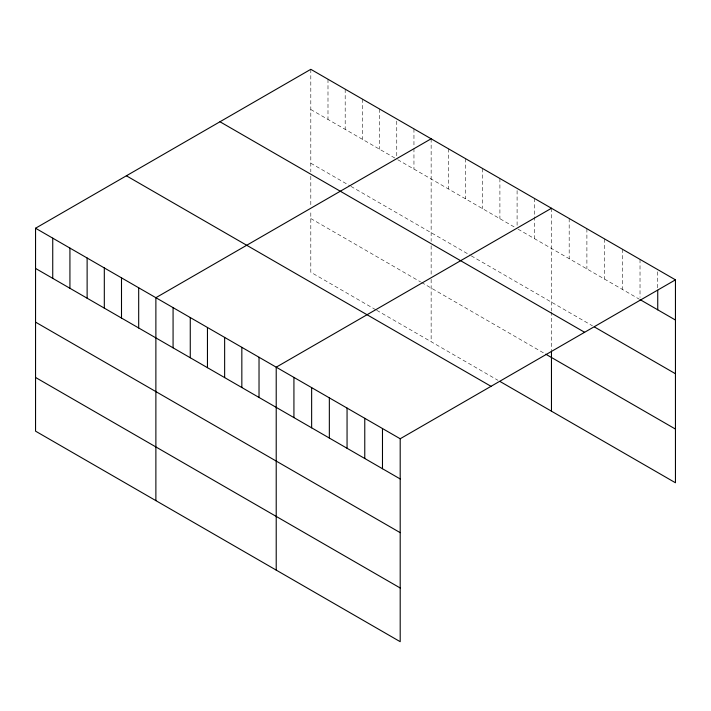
<?xml version="1.0" encoding="UTF-8"?>
<svg xmlns="http://www.w3.org/2000/svg" width="711" height="711" viewBox="0 0 711 711"><rect width="100%" height="100%" fill="white"/><g stroke="black" fill="none" stroke-linecap="round" stroke-linejoin="round"><path stroke-width="0.53" stroke-dasharray="3.56 2.67" d="M310.805 109.512L394.845 158.038M397.716 159.691L515.182 227.511M518.043 229.164L639.091 299.047M310.805 163.219L349.963 185.82M350.914 186.371L470.291 255.293M471.251 255.844L592.485 325.842M310.805 218.544L420.636 281.947M421.587 282.498L544.786 353.625M375.746 309.738L310.805 272.242L310.805 210.945M376.706 310.289L497.993 380.314M657.737 271.789L657.737 288.088M640.024 259.391L640.024 297.42M622.321 249.161L622.321 289.359M604.608 238.94L604.608 279.139M586.895 228.711L586.895 268.909M569.182 218.49L569.182 258.688M551.469 208.261L551.469 310.84M551.469 311.925L551.469 349.892M534.281 198.333L534.281 215.717M534.281 216.811L534.281 238.54M517.093 190.584L517.093 226.436M499.904 178.488L499.904 218.686M482.707 168.56L482.707 208.758M465.518 158.642L465.518 198.84M448.33 148.715L448.33 188.913M431.142 138.787L431.142 241.367M431.142 245.704L431.142 274.997M431.142 279.334L431.142 341.715M413.953 128.869L413.953 147.337M413.953 148.421L413.953 169.067M396.756 121.11L396.756 155.878M379.567 109.014L379.567 149.212M362.379 99.087L362.379 139.285M345.19 89.168L345.19 129.366M327.993 79.241L327.993 119.439M310.805 69.314L310.805 171.893M310.805 176.23L310.805 206.608"/><path stroke-width="1.07" d="M35.55 228.231L400.195 438.758L400.195 641.686L35.55 431.159L35.55 228.231L310.805 69.314L675.45 279.841L675.45 482.769L499.904 381.416M431.142 138.787L155.878 297.705L155.878 500.633M551.469 208.261L276.215 367.178L276.215 570.106M400.195 438.758L675.45 279.841M640.024 299.589L675.45 320.039M594.352 326.918L675.45 373.737M219.975 121.759L584.611 332.286M545.737 354.176L675.45 429.071M126.389 175.795L491.025 386.313M35.55 268.429L400.195 478.956M35.55 322.136L400.195 532.655M35.55 377.461L400.195 587.988M657.737 290.257L657.737 309.818M551.469 350.976L551.469 411.189M382.482 428.537L382.482 468.736M364.77 418.308L364.77 458.506M347.057 408.078L347.057 448.286M329.344 397.858L329.344 438.056M311.64 387.628L311.64 427.826M293.927 377.408L293.927 417.606M259.026 357.26L259.026 397.458M241.838 347.332L241.838 387.531M224.64 337.405L224.64 377.603M207.452 327.478L207.452 367.685M190.264 317.559L190.264 357.757M173.075 307.632L173.075 347.83M138.689 287.786L138.689 327.984M121.501 277.859L121.501 318.057M104.313 267.931L104.313 308.13M87.124 258.004L87.124 298.211M69.927 248.086L69.927 288.284M52.738 238.158L52.738 278.356"/></g></svg>
